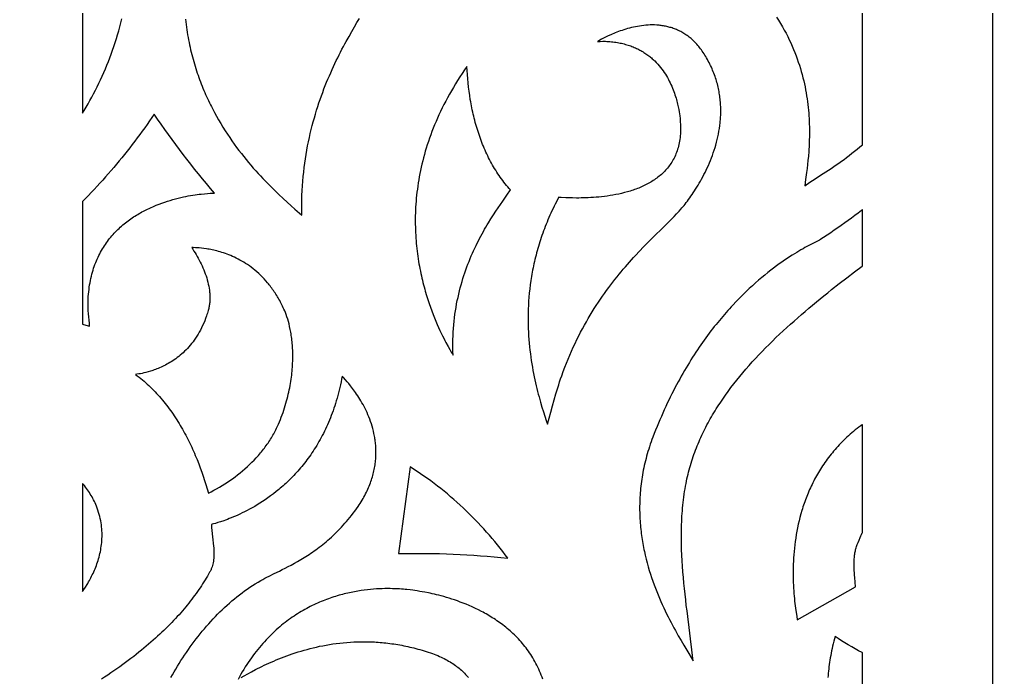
# Model space of a CAD drawing. Extents: x -1000 to 1000, y -1450 to 1450.
# Drawn here: x 625.7 to 1000, y 629.6 to 882.8 of the extents above; entities that cross this region are included whole.
import ezdxf

# ---------------------------------------------------------------- set-up
doc = ezdxf.new("R2010")
doc.units = 0
doc.layers.add('LAYER_1', color=18, linetype='CONTINUOUS')

msp = doc.modelspace()

# ---------------------------------------------------------------- linework, layer by layer
at = {"layer": 'LAYER_1'}
for points in [[(1000, -1450), (600, -1450), (600, 1050), (1000, 1050)], [(868.34, 880.66), (867.5, 880.62), (866.68, 880.57), (865.85, 880.49), (865.04, 880.39), (864.23, 880.27), (863.44, 880.14), (862.65, 879.99), (861.87, 879.83), (861.11, 879.65), (860.36, 879.46), (859.62, 879.26), (858.89, 879.05), (858.19, 878.83), (857.49, 878.6), (856.82, 878.37), (856.16, 878.13), (855.52, 877.89), (854.9, 877.65), (854.3, 877.41), (853.73, 877.16), (853.17, 876.92), (852.13, 876.45), (851.19, 876), (850.36, 875.59), (849.64, 875.21), (848.58, 874.63), (848.06, 874.33), (849.09, 874.35), (850.13, 874.38), (850.65, 874.39), (851.17, 874.39), (851.69, 874.37), (852.21, 874.35), (852.81, 874.3), (853.4, 874.24), (853.99, 874.18), (854.56, 874.11), (855.13, 874.02), (855.69, 873.93), (856.24, 873.83), (856.78, 873.73), (857.31, 873.61), (857.84, 873.49), (858.36, 873.36), (858.86, 873.22), (859.37, 873.07), (859.86, 872.92), (860.34, 872.76), (860.82, 872.59), (861.29, 872.42), (861.75, 872.23), (862.2, 872.05), (862.65, 871.85), (863.09, 871.65), (863.52, 871.44), (863.94, 871.23), (864.35, 871.01), (864.76, 870.79), (865.16, 870.55), (865.56, 870.32), (865.94, 870.08), (866.32, 869.83), (866.7, 869.58), (867.06, 869.32), (867.42, 869.06), (867.77, 868.8), (868.12, 868.53), (868.46, 868.25), (868.79, 867.97), (869.12, 867.69), (869.44, 867.4), (869.75, 867.11), (870.05, 866.82), (870.65, 866.22), (871.22, 865.61), (871.76, 864.99), (872.29, 864.36), (872.78, 863.72), (873.26, 863.07), (873.71, 862.41), (874.15, 861.75), (874.56, 861.09), (874.95, 860.42), (875.32, 859.75), (875.68, 859.08), (876.01, 858.41), (876.32, 857.74), (876.62, 857.07), (876.9, 856.41), (877.16, 855.75), (877.41, 855.1), (877.64, 854.45), (877.86, 853.82), (878.06, 853.19), (878.25, 852.57), (878.42, 851.97), (878.58, 851.38), (878.73, 850.8), (878.87, 850.24), (879.1, 849.17), (879.3, 848.18), (879.46, 847.27), (879.58, 846.45), (879.67, 845.74), (879.79, 844.67), (879.84, 844.13), (879.91, 843.32), (879.96, 842.52), (879.99, 841.74), (880, 840.97), (880, 840.22), (879.98, 839.48), (879.94, 838.76), (879.88, 838.04), (879.81, 837.35), (879.72, 836.66), (879.62, 835.99), (879.5, 835.33), (879.36, 834.69), (879.21, 834.06), (879.05, 833.44), (878.87, 832.83), (878.67, 832.24), (878.46, 831.66), (878.24, 831.09), (878, 830.53), (877.75, 829.99), (877.49, 829.45), (877.22, 828.93), (876.93, 828.42), (876.63, 827.93), (876.32, 827.44), (876, 826.97), (875.66, 826.5), (875.31, 826.05), (874.96, 825.61), (874.59, 825.18), (874.22, 824.76), (873.83, 824.35), (873.43, 823.95), (873.03, 823.56), (872.61, 823.18), (872.19, 822.81), (871.76, 822.45), (871.31, 822.1), (870.87, 821.76), (870.41, 821.43), (869.95, 821.11), (869.48, 820.8), (869, 820.5), (868.52, 820.2), (868.03, 819.92), (867.53, 819.64), (867.03, 819.37), (866.52, 819.12), (866.01, 818.87), (865.49, 818.62), (864.97, 818.39), (864.44, 818.16), (863.91, 817.94), (863.38, 817.73), (862.84, 817.53), (862.3, 817.33), (861.76, 817.14), (861.21, 816.96), (860.66, 816.79), (860.11, 816.62), (859.56, 816.46), (858.45, 816.16), (857.34, 815.88), (856.22, 815.63), (855.11, 815.4), (854, 815.2), (852.89, 815.01), (851.8, 814.85), (850.71, 814.7), (849.63, 814.58), (848.57, 814.47), (847.52, 814.38), (846.49, 814.3), (845.49, 814.24), (844.5, 814.19), (843.55, 814.15), (842.61, 814.12), (841.71, 814.11), (840.84, 814.1), (840.01, 814.1), (838.45, 814.12), (837.06, 814.16), (835.85, 814.21), (834.04, 814.32), (833.48, 814.36), (833.17, 814.37), (832.71, 813.5), (832.25, 812.64), (831.81, 811.77), (831.38, 810.9), (830.95, 810.03), (830.54, 809.17), (830.14, 808.3), (829.75, 807.44), (829.37, 806.58), (829, 805.72), (828.64, 804.86), (828.29, 804), (827.95, 803.14), (827.62, 802.29), (827.3, 801.43), (826.99, 800.58), (826.69, 799.73), (826.4, 798.88), (826.12, 798.03), (825.84, 797.19), (825.58, 796.34), (825.33, 795.5), (825.08, 794.66), (824.85, 793.82), (824.62, 792.99), (824.4, 792.15), (824.19, 791.32), (823.99, 790.49), (823.79, 789.66), (823.61, 788.84), (823.43, 788.01), (823.26, 787.19), (823.1, 786.37), (822.95, 785.56), (822.8, 784.74), (822.67, 783.93), (822.54, 783.12), (822.41, 782.32), (822.19, 780.71), (821.99, 779.12), (821.83, 777.54), (821.68, 775.97), (821.57, 774.42), (821.48, 772.88), (821.42, 771.35), (821.37, 769.83), (821.35, 768.33), (821.36, 766.84), (821.38, 765.37), (821.43, 763.91), (821.49, 762.47), (821.57, 761.04), (821.67, 759.63), (821.79, 758.24), (821.92, 756.87), (822.07, 755.51), (822.23, 754.17), (822.41, 752.85), (822.6, 751.55), (822.8, 750.27), (823.01, 749), (823.24, 747.76), (823.47, 746.54), (823.71, 745.34), (823.96, 744.16), (824.21, 743), (824.48, 741.87), (824.74, 740.76), (825.02, 739.67), (825.29, 738.6), (825.57, 737.56), (825.85, 736.54), (826.13, 735.55), (826.7, 733.64), (827.26, 731.83), (827.81, 730.13), (828.34, 728.54), (828.85, 727.06), (829.51, 729.4), (830.16, 731.74), (830.79, 734.09), (831.43, 736.43), (832.09, 738.77), (832.43, 739.94), (832.77, 741.11), (833.13, 742.27), (833.5, 743.42), (833.88, 744.58), (834.28, 745.72), (834.88, 747.37), (835.49, 748.99), (836.11, 750.59), (836.75, 752.16), (837.4, 753.7), (838.07, 755.22), (838.74, 756.71), (839.43, 758.18), (840.13, 759.62), (840.84, 761.04), (841.56, 762.44), (842.29, 763.81), (843.02, 765.16), (843.77, 766.49), (844.52, 767.79), (845.28, 769.07), (846.05, 770.33), (846.82, 771.57), (847.6, 772.78), (848.38, 773.97), (849.17, 775.14), (849.96, 776.29), (850.76, 777.42), (851.56, 778.53), (852.36, 779.62), (853.16, 780.69), (853.96, 781.74), (854.76, 782.77), (855.57, 783.78), (856.37, 784.77), (857.17, 785.74), (857.97, 786.7), (858.77, 787.63), (859.56, 788.55), (860.36, 789.45), (861.14, 790.33), (861.93, 791.2), (862.71, 792.04), (864.25, 793.69), (865.76, 795.27), (867.25, 796.8), (868.69, 798.25), (870.1, 799.66), (872.79, 802.29), (875.26, 804.72), (876.4, 805.86), (877.48, 806.96), (878.5, 808.01), (878.97, 808.52), (879.43, 809.02), (880.16, 809.84), (880.54, 810.29), (880.94, 810.77), (881.34, 811.27), (881.76, 811.79), (882.19, 812.34), (882.62, 812.91), (883.06, 813.5), (883.51, 814.12), (883.96, 814.75), (884.42, 815.41), (884.88, 816.09), (885.34, 816.8), (885.8, 817.52), (886.27, 818.26), (886.73, 819.02), (887.19, 819.8), (887.65, 820.6), (888.11, 821.41), (888.56, 822.25), (889.01, 823.1), (889.44, 823.97), (889.88, 824.85), (890.3, 825.75), (890.71, 826.67), (891.12, 827.6), (891.51, 828.54), (891.89, 829.5), (892.25, 830.47), (892.6, 831.46), (892.94, 832.46), (893.26, 833.47), (893.56, 834.49), (893.84, 835.53), (894.11, 836.57), (894.35, 837.63), (894.57, 838.7), (894.78, 839.77), (894.95, 840.86), (895.11, 841.96), (895.23, 843.06), (895.29, 843.61), (895.34, 844.17), (895.38, 844.73), (895.41, 845.29), (895.44, 845.85), (895.46, 846.41), (895.47, 846.98), (895.47, 847.55), (895.47, 848.11), (895.46, 848.68), (895.44, 849.26), (895.42, 849.83), (895.38, 850.4), (895.34, 850.98), (895.29, 851.56), (895.23, 852.13), (895.16, 852.71), (895.09, 853.29), (895, 853.87), (894.91, 854.46), (894.81, 855.04), (894.69, 855.62), (894.57, 856.21), (894.44, 856.79), (894.3, 857.38), (894.15, 857.97), (893.99, 858.55), (893.82, 859.14), (893.65, 859.73), (893.46, 860.32), (893.26, 860.91), (893.05, 861.5), (892.83, 862.09), (892.6, 862.68), (892.35, 863.27), (892.1, 863.86), (891.84, 864.45), (891.56, 865.04), (891.28, 865.62), (890.98, 866.21), (890.67, 866.8), (890.35, 867.39), (890.02, 867.98), (889.68, 868.57), (889.36, 869.1), (889.03, 869.61), (888.7, 870.12), (888.36, 870.6), (888.03, 871.08), (887.68, 871.53), (887.33, 871.98), (886.98, 872.41), (886.63, 872.83), (886.27, 873.24), (885.9, 873.63), (885.54, 874.01), (885.17, 874.38), (884.79, 874.74), (884.42, 875.08), (884.04, 875.41), (883.65, 875.73), (883.27, 876.04), (882.88, 876.34), (882.49, 876.62), (882.09, 876.9), (881.69, 877.16), (881.29, 877.41), (880.89, 877.65), (880.49, 877.88), (880.08, 878.1), (879.68, 878.31), (879.27, 878.51), (878.86, 878.7), (878.44, 878.88), (878.03, 879.05), (877.61, 879.21), (877.2, 879.36), (876.78, 879.51), (876.36, 879.64), (875.94, 879.76), (875.52, 879.88), (875.09, 879.99), (874.67, 880.08), (874.25, 880.17), (873.83, 880.26), (873.4, 880.33), (872.98, 880.4), (872.55, 880.46), (872.13, 880.51), (871.71, 880.55), (871.28, 880.59), (870.86, 880.62), (870.02, 880.66), (869.17, 880.67)], [(796.88, 863.38), (795.98, 862.03), (795.1, 860.68), (794.24, 859.34), (793.42, 858), (792.62, 856.67), (791.84, 855.34), (791.09, 854.01), (790.36, 852.68), (789.66, 851.36), (788.98, 850.04), (788.32, 848.73), (787.69, 847.42), (787.08, 846.12), (786.5, 844.82), (785.94, 843.52), (785.39, 842.23), (784.87, 840.94), (784.38, 839.66), (783.9, 838.39), (783.44, 837.11), (783.01, 835.85), (782.59, 834.59), (782.2, 833.33), (781.83, 832.08), (781.47, 830.84), (781.13, 829.6), (780.82, 828.36), (780.52, 827.14), (780.24, 825.91), (779.97, 824.7), (779.73, 823.49), (779.5, 822.29), (779.29, 821.09), (779.1, 819.9), (778.92, 818.72), (778.76, 817.55), (778.61, 816.38), (778.48, 815.22), (778.37, 814.06), (778.27, 812.91), (778.18, 811.77), (778.11, 810.64), (778.05, 809.52), (778.01, 808.4), (777.98, 807.29), (777.96, 806.19), (777.96, 805.1), (777.97, 804.01), (777.99, 802.94), (778.02, 801.87), (778.07, 800.81), (778.12, 799.76), (778.19, 798.71), (778.27, 797.68), (778.35, 796.66), (778.45, 795.64), (778.56, 794.63), (778.68, 793.64), (778.8, 792.65), (778.94, 791.67), (779.08, 790.7), (779.23, 789.74), (779.39, 788.8), (779.56, 787.86), (779.74, 786.93), (779.92, 786.01), (780.11, 785.1), (780.3, 784.2), (780.51, 783.32), (780.71, 782.44), (780.93, 781.57), (781.15, 780.72), (781.37, 779.87), (781.6, 779.04), (781.83, 778.22), (782.31, 776.61), (782.8, 775.04), (783.3, 773.53), (783.81, 772.06), (784.33, 770.64), (784.85, 769.27), (785.38, 767.95), (785.9, 766.68), (786.42, 765.47), (786.94, 764.3), (787.45, 763.19), (787.94, 762.14), (788.43, 761.14), (788.9, 760.2), (789.35, 759.32), (789.78, 758.5), (790.58, 757.03), (791.27, 755.8), (791.83, 754.83), (792.24, 754.12), (792.49, 753.67), (792.44, 755.19), (792.41, 756.68), (792.41, 758.17), (792.44, 759.63), (792.49, 761.08), (792.56, 762.51), (792.65, 763.92), (792.77, 765.31), (792.91, 766.69), (793.06, 768.06), (793.24, 769.4), (793.43, 770.73), (793.65, 772.04), (793.88, 773.34), (794.13, 774.62), (794.4, 775.88), (794.68, 777.12), (794.98, 778.35), (795.29, 779.57), (795.61, 780.76), (795.95, 781.94), (796.31, 783.1), (796.67, 784.25), (797.05, 785.38), (797.44, 786.49), (797.84, 787.59), (798.24, 788.67), (798.66, 789.73), (799.09, 790.78), (799.52, 791.81), (799.96, 792.82), (800.41, 793.82), (800.87, 794.8), (801.33, 795.77), (801.79, 796.71), (802.26, 797.65), (802.73, 798.56), (803.21, 799.46), (803.69, 800.35), (804.17, 801.21), (804.65, 802.06), (805.13, 802.9), (805.61, 803.72), (806.09, 804.52), (807.05, 806.08), (808, 807.57), (808.93, 808.99), (809.84, 810.36), (810.73, 811.66), (811.59, 812.89), (813.19, 815.17), (814.62, 817.19), (814.09, 817.78), (813.57, 818.37), (813.06, 818.97), (812.56, 819.59), (812.08, 820.2), (811.6, 820.83), (811.13, 821.47), (810.67, 822.11), (810.21, 822.76), (809.77, 823.41), (809.34, 824.08), (808.91, 824.75), (808.5, 825.42), (808.09, 826.11), (807.69, 826.79), (807.3, 827.49), (806.92, 828.19), (806.55, 828.9), (806.19, 829.61), (805.83, 830.33), (805.49, 831.05), (805.15, 831.78), (804.82, 832.52), (804.5, 833.26), (804.19, 834), (803.88, 834.75), (803.59, 835.5), (803.3, 836.25), (803.02, 837.01), (802.75, 837.78), (802.48, 838.54), (802.23, 839.31), (801.98, 840.09), (801.74, 840.86), (801.5, 841.64), (801.28, 842.43), (801.06, 843.21), (800.85, 844), (800.65, 844.79), (800.45, 845.58), (800.26, 846.37), (800.08, 847.17), (799.91, 847.96), (799.74, 848.76), (799.58, 849.56), (799.43, 850.36), (799.28, 851.16), (799.14, 851.96), (798.89, 853.57), (798.66, 855.17), (798.45, 856.77), (798.27, 858.37), (798.12, 859.97), (797.99, 861.57), (797.89, 863.15), (797.81, 864.73)], [(676.62, 845.07), (675.71, 843.74), (674.8, 842.42), (673.88, 841.1), (672.94, 839.79), (671.99, 838.49), (671.04, 837.2), (670.07, 835.91), (669.09, 834.63), (668.11, 833.36), (667.11, 832.09), (666.11, 830.83), (665.09, 829.58), (664.07, 828.34), (663.04, 827.1), (661.99, 825.87), (660.94, 824.64), (659.88, 823.42), (658.82, 822.21), (657.74, 821.01), (656.66, 819.81), (655.57, 818.62), (654.47, 817.43), (653.36, 816.26), (652.24, 815.08), (651.12, 813.92), (650, 812.76), (650, 765.58), (651.24, 765.22), (652.7, 764.77), (652.61, 765.97), (652.51, 767.17), (652.4, 768.37), (652.3, 769.57), (652.2, 770.77), (652.17, 771.37), (652.14, 771.97), (652.12, 772.57), (652.11, 773.17), (652.11, 773.77), (652.12, 774.37), (652.16, 775.32), (652.21, 776.24), (652.28, 777.16), (652.37, 778.06), (652.47, 778.94), (652.59, 779.81), (652.72, 780.67), (652.86, 781.52), (653.02, 782.35), (653.19, 783.16), (653.38, 783.97), (653.58, 784.76), (653.79, 785.54), (654.02, 786.3), (654.25, 787.05), (654.5, 787.79), (654.77, 788.52), (655.04, 789.23), (655.33, 789.93), (655.62, 790.62), (655.93, 791.3), (656.25, 791.96), (656.58, 792.62), (656.92, 793.26), (657.27, 793.89), (657.63, 794.5), (658, 795.11), (658.37, 795.7), (658.76, 796.28), (659.16, 796.86), (659.56, 797.42), (659.98, 797.97), (660.4, 798.5), (660.83, 799.03), (661.26, 799.55), (661.71, 800.05), (662.16, 800.55), (662.62, 801.04), (663.08, 801.51), (663.55, 801.98), (664.03, 802.43), (664.51, 802.88), (665, 803.31), (665.5, 803.74), (666, 804.15), (666.5, 804.56), (667.01, 804.96), (667.52, 805.34), (668.04, 805.72), (668.56, 806.09), (669.08, 806.45), (669.61, 806.8), (670.14, 807.15), (670.68, 807.48), (671.21, 807.81), (671.75, 808.12), (672.29, 808.43), (672.84, 808.73), (673.38, 809.03), (673.93, 809.31), (674.48, 809.59), (675.02, 809.86), (675.57, 810.12), (676.12, 810.37), (677.22, 810.86), (678.32, 811.32), (679.41, 811.75), (680.5, 812.15), (681.58, 812.53), (682.65, 812.88), (683.71, 813.2), (684.76, 813.51), (685.79, 813.79), (686.8, 814.05), (687.8, 814.28), (688.77, 814.5), (689.72, 814.7), (690.65, 814.88), (691.55, 815.04), (692.41, 815.19), (693.25, 815.32), (694.06, 815.44), (694.83, 815.54), (695.56, 815.63), (696.9, 815.77), (698.07, 815.87), (699.06, 815.94), (699.84, 815.98), (700.72, 816), (699.17, 817.82), (697.64, 819.66), (696.11, 821.5), (694.6, 823.36), (693.11, 825.22), (691.62, 827.1), (690.15, 828.99), (688.69, 830.88), (687.25, 832.79), (685.81, 834.71), (684.4, 836.64), (682.99, 838.57), (681.6, 840.52), (680.22, 842.47), (678.86, 844.44), (677.51, 846.41)], [(949.58, 809.3), (948.32, 808.32), (947.05, 807.36), (945.76, 806.39), (944.47, 805.44), (943.15, 804.49), (941.83, 803.54), (940.48, 802.61), (939.13, 801.67), (937.76, 800.75), (936.38, 799.83), (934.98, 798.92), (933.57, 798.01), (933.41, 797.92), (933.21, 797.81), (932.64, 797.51), (930.93, 796.65), (929.81, 796.08), (928.53, 795.39), (927.83, 795.01), (927.1, 794.59), (926.32, 794.15), (925.52, 793.68), (924.68, 793.17), (923.8, 792.64), (922.9, 792.07), (921.96, 791.47), (921, 790.84), (920.01, 790.17), (918.99, 789.47), (917.95, 788.73), (916.88, 787.95), (915.79, 787.14), (914.68, 786.29), (913.55, 785.41), (912.39, 784.48), (911.22, 783.51), (910.04, 782.51), (908.84, 781.46), (907.62, 780.37), (906.39, 779.24), (905.15, 778.06), (903.9, 776.84), (902.64, 775.58), (901.37, 774.27), (900.09, 772.92), (899.45, 772.22), (898.81, 771.51), (898.16, 770.8), (897.52, 770.07), (896.87, 769.32), (896.23, 768.57), (895.58, 767.8), (894.93, 767.02), (894.28, 766.23), (893.64, 765.43), (892.99, 764.61), (892.34, 763.78), (891.7, 762.94), (891.05, 762.09), (890.4, 761.22), (889.76, 760.34), (889.11, 759.45), (888.47, 758.54), (887.83, 757.62), (887.19, 756.69), (886.55, 755.75), (885.91, 754.79), (885.27, 753.81), (884.64, 752.83), (884.01, 751.83), (883.38, 750.81), (882.75, 749.79), (882.13, 748.75), (881.51, 747.69), (880.89, 746.62), (880.27, 745.54), (879.66, 744.44), (879.05, 743.32), (878.45, 742.2), (877.84, 741.05), (877.25, 739.9), (876.65, 738.73), (876.06, 737.54), (875.48, 736.34), (874.89, 735.12), (874.32, 733.89), (873.74, 732.65), (873.18, 731.39), (872.61, 730.11), (872.06, 728.82), (871.5, 727.51), (870.96, 726.19), (870.42, 724.85), (869.88, 723.49), (869.35, 722.12), (869.01, 721.2), (868.67, 720.27), (868.35, 719.35), (868.05, 718.44), (867.75, 717.52), (867.47, 716.61), (867.21, 715.7), (866.95, 714.8), (866.71, 713.89), (866.48, 712.99), (866.26, 712.09), (866.06, 711.2), (865.86, 710.31), (865.68, 709.42), (865.51, 708.53), (865.35, 707.65), (865.21, 706.77), (865.07, 705.89), (864.95, 705.01), (864.83, 704.14), (864.73, 703.28), (864.64, 702.41), (864.56, 701.55), (864.49, 700.69), (864.43, 699.84), (864.37, 698.98), (864.33, 698.14), (864.3, 697.29), (864.28, 696.45), (864.27, 695.61), (864.26, 694.78), (864.27, 693.95), (864.29, 693.12), (864.31, 692.3), (864.34, 691.48), (864.38, 690.66), (864.43, 689.85), (864.49, 689.04), (864.56, 688.23), (864.63, 687.43), (864.71, 686.63), (864.8, 685.84), (864.9, 685.05), (865, 684.27), (865.12, 683.48), (865.23, 682.71), (865.36, 681.93), (865.49, 681.16), (865.63, 680.4), (865.78, 679.64), (865.93, 678.88), (866.09, 678.13), (866.42, 676.64), (866.78, 675.16), (867.16, 673.71), (867.55, 672.27), (867.97, 670.85), (868.41, 669.44), (868.86, 668.06), (869.33, 666.69), (869.82, 665.35), (870.32, 664.02), (870.83, 662.72), (871.35, 661.43), (871.88, 660.17), (872.42, 658.93), (872.96, 657.7), (873.52, 656.5), (874.08, 655.32), (874.64, 654.16), (875.2, 653.03), (875.77, 651.91), (876.34, 650.82), (876.91, 649.75), (877.47, 648.71), (878.03, 647.69), (879.14, 645.72), (880.22, 643.85), (881.27, 642.07), (883.21, 638.84), (884.09, 637.38), (884.89, 636.03), (884.64, 638.15), (884.38, 640.28), (883.85, 644.54), (883.3, 648.82), (882.75, 653.1), (882.48, 655.25), (882.22, 657.39), (881.97, 659.54), (881.73, 661.69), (881.5, 663.83), (881.29, 665.98), (881.09, 668.13), (880.91, 670.28), (880.75, 672.42), (880.61, 674.57), (880.5, 676.71), (880.41, 678.85), (880.38, 679.92), (880.36, 680.99), (880.34, 682.06), (880.33, 683.13), (880.32, 684.2), (880.33, 685.27), (880.34, 686.34), (880.37, 687.4), (880.4, 688.47), (880.44, 689.53), (880.49, 690.6), (880.55, 691.66), (880.62, 692.72), (880.7, 693.78), (880.79, 694.84), (880.89, 695.9), (881, 696.96), (881.13, 698.01), (881.26, 699.07), (881.41, 700.12), (881.57, 701.18), (881.74, 702.23), (881.92, 703.28), (882.11, 704.33), (882.29, 705.21), (882.47, 706.08), (882.67, 706.95), (882.87, 707.82), (883.09, 708.68), (883.31, 709.54), (883.55, 710.4), (883.79, 711.25), (884.05, 712.1), (884.31, 712.94), (884.58, 713.78), (884.87, 714.62), (885.16, 715.46), (885.46, 716.29), (885.77, 717.11), (886.09, 717.94), (886.42, 718.76), (886.76, 719.58), (887.1, 720.39), (887.46, 721.2), (887.82, 722.01), (888.19, 722.81), (888.57, 723.61), (888.96, 724.41), (889.35, 725.2), (889.76, 725.99), (890.17, 726.78), (890.59, 727.56), (891.02, 728.34), (891.45, 729.12), (891.89, 729.9), (892.35, 730.67), (892.8, 731.44), (893.27, 732.2), (893.74, 732.96), (894.22, 733.72), (894.7, 734.48), (895.2, 735.23), (895.7, 735.98), (896.2, 736.72), (896.72, 737.47), (897.24, 738.21), (898.29, 739.68), (899.38, 741.14), (900.48, 742.59), (901.61, 744.02), (902.77, 745.45), (903.94, 746.86), (905.14, 748.26), (906.35, 749.65), (907.59, 751.03), (908.84, 752.4), (910.11, 753.76), (911.4, 755.1), (912.7, 756.44), (914.02, 757.77), (915.36, 759.08), (916.71, 760.39), (918.07, 761.68), (919.44, 762.97), (920.83, 764.25), (922.23, 765.51), (923.64, 766.77), (925.05, 768.02), (926.48, 769.26), (927.91, 770.49), (929.35, 771.71), (930.8, 772.92), (932.25, 774.12), (933.7, 775.31), (935.16, 776.5), (936.63, 777.68), (938.09, 778.85), (941.03, 781.16), (943.97, 783.44), (946.9, 785.69), (949.82, 787.92), (950, 788.06), (950, 809.63)], [(692.42, 794.39), (692.84, 793.71), (693.26, 793.03), (693.67, 792.34), (694.08, 791.63), (694.47, 790.92), (694.86, 790.19), (695.23, 789.46), (695.6, 788.72), (695.95, 787.97), (696.29, 787.21), (696.61, 786.45), (696.91, 785.68), (697.2, 784.91), (697.48, 784.13), (697.73, 783.35), (697.96, 782.56), (698.17, 781.78), (698.36, 780.99), (698.53, 780.2), (698.67, 779.41), (698.78, 778.62), (698.87, 777.83), (698.91, 777.43), (698.94, 777.04), (698.96, 776.65), (698.97, 776.25), (698.98, 775.86), (698.98, 775.47), (698.97, 775.08), (698.95, 774.69), (698.93, 774.3), (698.89, 773.91), (698.85, 773.53), (698.8, 773.14), (698.74, 772.76), (698.68, 772.37), (698.6, 771.99), (698.52, 771.61), (698.43, 771.23), (698.33, 770.86), (698.17, 770.33), (698.02, 769.81), (697.85, 769.29), (697.69, 768.79), (697.34, 767.8), (696.97, 766.84), (696.58, 765.91), (696.18, 765.01), (695.77, 764.13), (695.33, 763.29), (694.89, 762.47), (694.43, 761.68), (693.95, 760.91), (693.47, 760.17), (692.97, 759.46), (692.47, 758.77), (691.95, 758.1), (691.42, 757.46), (690.89, 756.85), (690.35, 756.25), (689.8, 755.68), (689.25, 755.13), (688.69, 754.6), (688.12, 754.1), (687.56, 753.61), (686.98, 753.15), (686.41, 752.71), (685.84, 752.28), (685.26, 751.88), (684.69, 751.49), (684.11, 751.12), (683.54, 750.77), (682.97, 750.44), (682.4, 750.12), (681.84, 749.82), (681.28, 749.54), (680.73, 749.27), (680.18, 749.01), (679.64, 748.78), (679.1, 748.55), (678.58, 748.34), (678.06, 748.14), (677.56, 747.96), (677.06, 747.78), (676.58, 747.62), (676.11, 747.48), (675.2, 747.21), (674.35, 746.99), (673.57, 746.8), (672.86, 746.64), (672.22, 746.52), (671.66, 746.42), (670.82, 746.29), (670.38, 746.22), (671.05, 745.72), (671.71, 745.21), (672.36, 744.68), (673, 744.15), (673.64, 743.61), (674.27, 743.05), (674.89, 742.49), (675.51, 741.92), (676.11, 741.34), (676.71, 740.75), (677.3, 740.15), (677.88, 739.55), (678.46, 738.93), (679.03, 738.31), (679.59, 737.68), (680.14, 737.04), (680.69, 736.39), (681.22, 735.74), (681.75, 735.07), (682.28, 734.4), (682.79, 733.73), (683.3, 733.05), (683.8, 732.36), (684.29, 731.66), (684.78, 730.96), (685.26, 730.25), (685.73, 729.54), (686.2, 728.82), (686.65, 728.09), (687.1, 727.36), (687.55, 726.62), (687.98, 725.88), (688.41, 725.14), (688.83, 724.39), (689.25, 723.63), (689.66, 722.87), (690.06, 722.11), (690.45, 721.34), (690.84, 720.57), (691.22, 719.8), (691.59, 719.02), (691.96, 718.24), (692.32, 717.45), (692.68, 716.66), (693.02, 715.88), (693.36, 715.08), (693.7, 714.29), (694.03, 713.49), (694.66, 711.89), (695.27, 710.29), (695.85, 708.68), (696.41, 707.06), (696.94, 705.44), (697.45, 703.83), (697.93, 702.21), (698.39, 700.6), (699.45, 701.12), (700.51, 701.67), (701.56, 702.25), (702.6, 702.84), (703.64, 703.46), (704.67, 704.1), (705.68, 704.75), (706.69, 705.43), (707.69, 706.13), (708.67, 706.85), (709.64, 707.59), (710.6, 708.35), (711.54, 709.13), (712.46, 709.93), (713.37, 710.75), (714.26, 711.58), (715.13, 712.43), (715.99, 713.3), (716.82, 714.19), (717.23, 714.64), (717.63, 715.09), (718.02, 715.55), (718.42, 716.01), (718.8, 716.48), (719.18, 716.95), (719.55, 717.42), (719.92, 717.9), (720.28, 718.38), (720.64, 718.87), (720.98, 719.36), (721.33, 719.85), (721.66, 720.35), (721.99, 720.85), (722.31, 721.35), (722.62, 721.86), (722.93, 722.37), (723.23, 722.89), (723.52, 723.4), (723.8, 723.93), (724.08, 724.45), (724.35, 724.98), (724.61, 725.51), (724.86, 726.05), (725.11, 726.59), (725.35, 727.13), (725.73, 728.04), (726.09, 728.94), (726.44, 729.84), (726.78, 730.73), (727.09, 731.62), (727.4, 732.51), (727.69, 733.39), (727.96, 734.27), (728.22, 735.14), (728.47, 736.01), (728.7, 736.87), (728.92, 737.73), (729.13, 738.58), (729.32, 739.42), (729.5, 740.26), (729.67, 741.09), (729.83, 741.92), (729.97, 742.74), (730.1, 743.55), (730.22, 744.36), (730.33, 745.16), (730.43, 745.95), (730.52, 746.73), (730.59, 747.51), (730.66, 748.28), (730.72, 749.04), (730.76, 749.8), (730.8, 750.55), (730.83, 751.28), (730.84, 752.01), (730.85, 752.74), (730.85, 753.45), (730.85, 754.15), (730.83, 754.85), (730.81, 755.53), (730.77, 756.21), (730.73, 756.88), (730.69, 757.53), (730.63, 758.18), (730.57, 758.82), (730.51, 759.45), (730.43, 760.06), (730.36, 760.67), (730.27, 761.27), (730.18, 761.85), (730.08, 762.43), (729.88, 763.54), (729.65, 764.61), (729.41, 765.64), (729.16, 766.61), (728.89, 767.54), (728.61, 768.41), (728.33, 769.24), (728.03, 770.01), (727.73, 770.72), (727.47, 771.3), (727.21, 771.88), (726.94, 772.44), (726.67, 773), (726.39, 773.54), (726.11, 774.08), (725.83, 774.61), (725.54, 775.13), (725.25, 775.64), (724.95, 776.14), (724.66, 776.63), (724.35, 777.12), (724.05, 777.59), (723.74, 778.06), (723.43, 778.51), (723.11, 778.96), (722.79, 779.41), (722.47, 779.84), (722.15, 780.26), (721.82, 780.68), (721.49, 781.09), (721.16, 781.49), (720.49, 782.27), (719.81, 783.02), (719.12, 783.74), (718.43, 784.43), (717.73, 785.09), (717.02, 785.72), (716.31, 786.32), (715.6, 786.9), (714.88, 787.45), (714.16, 787.98), (713.43, 788.48), (712.71, 788.95), (711.99, 789.4), (711.26, 789.83), (710.54, 790.24), (709.82, 790.62), (709.11, 790.99), (708.4, 791.33), (707.69, 791.65), (706.99, 791.95), (706.29, 792.24), (705.6, 792.5), (704.92, 792.75), (704.25, 792.98), (703.58, 793.19), (702.93, 793.39), (702.29, 793.57), (701.66, 793.74), (701.04, 793.9), (700.43, 794.04), (699.84, 794.17), (699.27, 794.28), (698.71, 794.39), (698.16, 794.48), (697.64, 794.57), (696.64, 794.71), (695.72, 794.81), (694.88, 794.89), (694.13, 794.95), (693.49, 794.98), (692.5, 795.02), (692.19, 795.03), (691.99, 795.04)], [(949.82, 726.88), (949.3, 726.5), (948.59, 725.97), (947.9, 725.43), (947.21, 724.88), (946.54, 724.33), (945.89, 723.77), (945.24, 723.21), (944.6, 722.64), (943.98, 722.07), (943.37, 721.49), (942.77, 720.91), (942.18, 720.33), (941.61, 719.74), (941.04, 719.14), (940.49, 718.55), (939.94, 717.94), (939.41, 717.34), (938.89, 716.73), (938.38, 716.12), (937.88, 715.5), (937.39, 714.88), (936.91, 714.26), (936.44, 713.63), (935.98, 713), (935.53, 712.37), (935.09, 711.73), (934.66, 711.1), (934.25, 710.46), (933.84, 709.81), (933.44, 709.17), (933.05, 708.52), (932.67, 707.87), (932.29, 707.22), (931.93, 706.56), (931.58, 705.91), (931.24, 705.25), (930.9, 704.59), (930.57, 703.93), (930.26, 703.27), (929.95, 702.6), (929.65, 701.94), (929.36, 701.27), (929.07, 700.61), (928.8, 699.94), (928.53, 699.27), (928.27, 698.6), (928.02, 697.93), (927.78, 697.26), (927.54, 696.59), (927.31, 695.92), (927.09, 695.25), (926.88, 694.58), (926.67, 693.91), (926.28, 692.57), (925.92, 691.23), (925.59, 689.9), (925.28, 688.57), (925, 687.24), (924.74, 685.92), (924.51, 684.6), (924.3, 683.3), (924.11, 682), (923.95, 680.7), (923.8, 679.42), (923.68, 678.15), (923.57, 676.89), (923.49, 675.65), (923.42, 674.41), (923.37, 673.19), (923.33, 671.99), (923.31, 670.8), (923.31, 669.63), (923.31, 668.48), (923.33, 667.34), (923.37, 666.23), (923.41, 665.13), (923.47, 664.06), (923.53, 663.01), (923.61, 661.98), (923.69, 660.98), (923.78, 660), (923.88, 659.05), (923.98, 658.12), (924.09, 657.22), (924.2, 656.35), (924.43, 654.7), (924.67, 653.17), (924.91, 651.77), (947.32, 664.57), (947.16, 666.36), (947, 668.16), (946.92, 669.06), (946.86, 669.96), (946.8, 670.86), (946.77, 671.76), (946.74, 672.66), (946.74, 673.56), (946.76, 674.45), (946.78, 674.9), (946.81, 675.34), (946.85, 675.79), (946.89, 676.23), (946.94, 676.67), (947, 677.11), (947.07, 677.55), (947.14, 677.99), (947.23, 678.43), (947.33, 678.86), (947.39, 679.1), (947.51, 679.5), (947.7, 680.06), (947.95, 680.75), (948.26, 681.57), (948.64, 682.51), (949.09, 683.54), (949.34, 684.1), (949.61, 684.67), (949.89, 685.26), (950, 685.48), (950, 727.01)], [(771.55, 677.34), (774.17, 677.38), (776.8, 677.4), (779.43, 677.4), (782.05, 677.38), (784.68, 677.34), (787.31, 677.28), (789.93, 677.2), (792.56, 677.09), (795.18, 676.97), (797.81, 676.83), (800.43, 676.67), (803.05, 676.49), (805.67, 676.28), (808.28, 676.06), (810.9, 675.82), (813.51, 675.56), (812.56, 676.85), (811.58, 678.13), (810.59, 679.4), (809.59, 680.67), (808.57, 681.92), (807.53, 683.16), (806.48, 684.38), (805.42, 685.6), (804.33, 686.8), (803.24, 688), (802.13, 689.18), (801.01, 690.34), (799.87, 691.5), (798.72, 692.64), (797.55, 693.77), (796.37, 694.88), (795.18, 695.98), (793.98, 697.07), (792.77, 698.14), (791.54, 699.2), (790.3, 700.25), (789.05, 701.28), (787.79, 702.29), (786.51, 703.29), (785.23, 704.27), (783.93, 705.24), (782.63, 706.19), (781.31, 707.13), (779.99, 708.04), (778.65, 708.95), (777.31, 709.83), (775.95, 710.7)], [(650, 662.69), (650.5, 663.43), (651.1, 664.37), (651.71, 665.36), (652.01, 665.86), (652.31, 666.38), (652.6, 666.91), (652.9, 667.45), (653.19, 668), (653.47, 668.56), (653.75, 669.13), (654.03, 669.71), (654.29, 670.3), (654.56, 670.89), (654.81, 671.5), (655.06, 672.11), (655.29, 672.74), (655.52, 673.37), (655.74, 674.01), (655.95, 674.66), (656.15, 675.32), (656.34, 675.99), (656.51, 676.66), (656.68, 677.34), (656.83, 678.03), (656.96, 678.73), (657.08, 679.43), (657.19, 680.14), (657.28, 680.86), (657.36, 681.58), (657.42, 682.31), (657.46, 683.05), (657.48, 683.79), (657.49, 684.55), (657.48, 685.3), (657.44, 686.06), (657.39, 686.83), (657.32, 687.6), (657.22, 688.38), (657.1, 689.17), (656.96, 689.96), (656.8, 690.75), (656.62, 691.55), (656.41, 692.35), (656.17, 693.16), (655.91, 693.97), (655.62, 694.79), (655.31, 695.61), (655.07, 696.21), (654.81, 696.8), (654.54, 697.38), (654.25, 697.96), (653.95, 698.54), (653.64, 699.1), (653.32, 699.67), (652.98, 700.22), (652.63, 700.77), (652.27, 701.32), (651.9, 701.86), (651.51, 702.39), (651.12, 702.92), (650.71, 703.44), (650.29, 703.95), (650, 704.29)]]:
    msp.add_lwpolyline(points, close=True, dxfattribs=at)
for points in [[(650, 956.09), (650, 846.77), (650.6, 847.74), (651.35, 849.01), (652.09, 850.3), (652.83, 851.59), (653.54, 852.89), (654.25, 854.21), (654.94, 855.54), (655.62, 856.88), (656.28, 858.23), (656.93, 859.6), (657.56, 860.98), (658.18, 862.36), (658.79, 863.76), (659.37, 865.18), (659.94, 866.6), (660.5, 868.04), (661.04, 869.49), (661.56, 870.95), (662.06, 872.42), (662.54, 873.91), (663.01, 875.41), (663.46, 876.92), (663.89, 878.44), (664.29, 879.98), (664.68, 881.53), (665.05, 883.09)], [(916.94, 883.73), (917.73, 882.48), (918.48, 881.22), (919.21, 879.97), (919.9, 878.72), (920.56, 877.47), (921.2, 876.22), (921.81, 874.98), (922.38, 873.74), (922.94, 872.5), (923.46, 871.27), (923.96, 870.04), (924.43, 868.81), (924.88, 867.59), (925.3, 866.38), (925.7, 865.17), (926.08, 863.96), (926.43, 862.76), (926.76, 861.57), (927.07, 860.38), (927.36, 859.21), (927.62, 858.03), (927.87, 856.87), (928.1, 855.71), (928.31, 854.57), (928.5, 853.43), (928.67, 852.29), (928.83, 851.17), (928.97, 850.06), (929.09, 848.96), (929.2, 847.86), (929.29, 846.78), (929.37, 845.71), (929.44, 844.65), (929.49, 843.6), (929.53, 842.56), (929.55, 841.53), (929.57, 840.51), (929.58, 839.51), (929.57, 838.52), (929.56, 837.55), (929.53, 836.58), (929.5, 835.63), (929.46, 834.7), (929.41, 833.78), (929.36, 832.87), (929.29, 831.98), (929.15, 830.24), (929, 828.56), (928.83, 826.95), (928.64, 825.41), (928.46, 823.94), (928.09, 821.23), (927.76, 818.82), (929.78, 820.17), (931.81, 821.5), (933.85, 822.83), (935.88, 824.16), (937.9, 825.5), (938.91, 826.18), (939.91, 826.86), (940.91, 827.56), (941.9, 828.26), (942.88, 828.97), (943.85, 829.7), (944.9, 830.5), (945.93, 831.3), (946.95, 832.11), (947.95, 832.92), (948.94, 833.74), (949.92, 834.56), (950, 834.63), (950, 901.67)], [(689.56, 882.84), (689.68, 881.82), (689.8, 880.82), (689.94, 879.82), (690.08, 878.83), (690.24, 877.85), (690.4, 876.87), (690.57, 875.9), (690.75, 874.94), (690.94, 873.98), (691.14, 873.03), (691.34, 872.09), (691.56, 871.16), (691.78, 870.23), (692.01, 869.31), (692.25, 868.4), (692.49, 867.49), (692.74, 866.59), (693, 865.7), (693.27, 864.81), (693.54, 863.93), (693.83, 863.06), (694.11, 862.19), (694.41, 861.33), (694.71, 860.48), (695.02, 859.64), (695.33, 858.8), (695.65, 857.97), (695.98, 857.14), (696.31, 856.32), (696.65, 855.51), (696.99, 854.7), (697.34, 853.91), (697.69, 853.11), (698.05, 852.33), (698.42, 851.55), (698.79, 850.78), (699.16, 850.01), (699.54, 849.25), (699.92, 848.5), (700.71, 847.02), (701.5, 845.56), (702.32, 844.12), (703.14, 842.71), (703.98, 841.33), (704.84, 839.98), (705.7, 838.64), (706.58, 837.34), (707.46, 836.06), (708.36, 834.8), (709.26, 833.57), (710.16, 832.36), (711.07, 831.18), (711.99, 830.02), (712.91, 828.89), (713.83, 827.78), (714.75, 826.7), (715.67, 825.64), (716.59, 824.6), (717.5, 823.59), (718.42, 822.6), (719.32, 821.63), (720.23, 820.69), (721.12, 819.77), (722.01, 818.87), (722.89, 818), (723.76, 817.15), (724.62, 816.32), (725.47, 815.51), (727.12, 813.97), (728.72, 812.51), (730.24, 811.14), (731.69, 809.86), (734.31, 807.56), (734.29, 809.48), (734.3, 811.38), (734.33, 813.26), (734.39, 815.11), (734.48, 816.95), (734.59, 818.76), (734.72, 820.56), (734.88, 822.33), (735.06, 824.08), (735.26, 825.81), (735.48, 827.52), (735.73, 829.21), (735.99, 830.88), (736.27, 832.52), (736.57, 834.15), (736.89, 835.75), (737.23, 837.34), (737.58, 838.9), (737.95, 840.44), (738.33, 841.96), (738.73, 843.46), (739.14, 844.95), (739.57, 846.4), (740.01, 847.84), (740.45, 849.26), (740.91, 850.66), (741.39, 852.04), (741.87, 853.39), (742.36, 854.73), (742.85, 856.05), (743.36, 857.34), (743.87, 858.62), (744.39, 859.87), (744.92, 861.11), (745.45, 862.32), (745.98, 863.52), (746.52, 864.69), (747.06, 865.85), (747.6, 866.98), (748.14, 868.09), (748.69, 869.19), (749.24, 870.26), (749.78, 871.31), (750.33, 872.35), (750.87, 873.36), (751.41, 874.36), (752.48, 876.28), (753.53, 878.13), (754.56, 879.9), (755.55, 881.59), (756.52, 883.21)], [(683.91, 629.58), (684.55, 630.68), (685.19, 631.78), (685.84, 632.87), (686.5, 633.96), (687.17, 635.04), (687.85, 636.12), (688.54, 637.19), (689.25, 638.25), (689.96, 639.3), (690.69, 640.35), (691.42, 641.39), (692.17, 642.42), (692.92, 643.44), (693.69, 644.45), (694.47, 645.45), (695.25, 646.44), (696.05, 647.42), (696.86, 648.39), (697.68, 649.35), (698.51, 650.3), (699.36, 651.23), (700.21, 652.16), (701.07, 653.07), (701.95, 653.97), (702.84, 654.86), (703.73, 655.73), (704.64, 656.59), (705.56, 657.43), (706.49, 658.26), (707.44, 659.08), (708.39, 659.88), (709.36, 660.66), (710.33, 661.43), (711.32, 662.18), (712.32, 662.92), (713.33, 663.64), (714.35, 664.34), (715.39, 665.03), (716.43, 665.69), (717.49, 666.34), (718.56, 666.97), (719.29, 667.38), (720.07, 667.8), (720.91, 668.23), (721.79, 668.67), (723.69, 669.59), (725.74, 670.59), (726.83, 671.13), (727.95, 671.69), (729.09, 672.29), (730.27, 672.91), (731.47, 673.56), (732.7, 674.25), (733.94, 674.98), (735.21, 675.75), (735.85, 676.15), (736.49, 676.56), (737.13, 676.99), (737.78, 677.42), (738.43, 677.87), (739.09, 678.32), (739.74, 678.79), (740.4, 679.28), (741.06, 679.77), (741.72, 680.28), (742.38, 680.8), (743.04, 681.34), (743.71, 681.89), (744.37, 682.45), (745.03, 683.03), (745.69, 683.63), (746.35, 684.24), (747.01, 684.86), (747.67, 685.5), (748.32, 686.16), (748.98, 686.83), (749.63, 687.52), (750.28, 688.23), (750.92, 688.95), (751.56, 689.69), (752.2, 690.45), (752.84, 691.23), (753.47, 692.02), (754.09, 692.84), (754.71, 693.67), (755.33, 694.52), (755.94, 695.39), (756.35, 696.01), (756.76, 696.63), (757.14, 697.24), (757.52, 697.85), (757.87, 698.46), (758.22, 699.07), (758.55, 699.68), (758.87, 700.29), (759.17, 700.89), (759.46, 701.49), (759.74, 702.09), (760, 702.69), (760.25, 703.29), (760.49, 703.88), (760.71, 704.47), (760.92, 705.06), (761.12, 705.65), (761.31, 706.23), (761.49, 706.82), (761.65, 707.4), (761.81, 707.98), (761.95, 708.55), (762.08, 709.13), (762.2, 709.7), (762.31, 710.26), (762.41, 710.83), (762.5, 711.39), (762.58, 711.95), (762.64, 712.51), (762.7, 713.07), (762.75, 713.62), (762.79, 714.17), (762.82, 714.71), (762.84, 715.25), (762.85, 715.79), (762.85, 716.33), (762.85, 716.86), (762.83, 717.39), (762.81, 717.92), (762.78, 718.44), (762.74, 718.96), (762.7, 719.48), (762.64, 719.99), (762.58, 720.5), (762.52, 721.01), (762.44, 721.51), (762.36, 722.01), (762.27, 722.5), (762.08, 723.48), (761.86, 724.44), (761.61, 725.39), (761.35, 726.32), (761.07, 727.23), (760.76, 728.13), (760.44, 729.01), (760.11, 729.87), (759.76, 730.71), (759.4, 731.53), (759.03, 732.34), (758.65, 733.12), (758.26, 733.88), (757.86, 734.63), (757.46, 735.35), (757.05, 736.05), (756.64, 736.74), (756.23, 737.39), (755.82, 738.03), (755.41, 738.64), (755.01, 739.23), (754.61, 739.8), (754.21, 740.35), (753.83, 740.86), (753.08, 741.83), (752.39, 742.69), (751.75, 743.44), (751.18, 744.09), (750.31, 745.04), (749.86, 745.53), (749.65, 744.42), (749.43, 743.33), (749.2, 742.26), (748.96, 741.2), (748.71, 740.15), (748.45, 739.11), (748.17, 738.09), (747.89, 737.09), (747.6, 736.09), (747.3, 735.11), (746.99, 734.14), (746.67, 733.19), (746.34, 732.25), (746, 731.32), (745.66, 730.4), (745.3, 729.5), (744.94, 728.61), (744.57, 727.74), (744.19, 726.87), (743.81, 726.02), (743.42, 725.18), (743.02, 724.35), (742.61, 723.54), (742.2, 722.73), (741.78, 721.94), (741.35, 721.16), (740.92, 720.39), (740.48, 719.64), (740.04, 718.89), (739.59, 718.16), (739.13, 717.44), (738.67, 716.73), (738.21, 716.03), (737.74, 715.35), (737.26, 714.67), (736.78, 714.01), (736.3, 713.35), (735.81, 712.71), (735.32, 712.08), (734.82, 711.46), (734.33, 710.85), (733.82, 710.24), (733.32, 709.66), (732.81, 709.08), (732.3, 708.51), (731.79, 707.95), (731.27, 707.4), (730.75, 706.86), (730.24, 706.33), (729.71, 705.81), (729.19, 705.3), (728.67, 704.8), (728.14, 704.31), (727.62, 703.83), (727.09, 703.36), (726.56, 702.9), (726.03, 702.45), (725.51, 702), (724.45, 701.14), (723.4, 700.32), (722.34, 699.53), (721.3, 698.77), (720.26, 698.05), (719.22, 697.36), (718.2, 696.7), (717.19, 696.08), (716.19, 695.48), (715.2, 694.92), (714.23, 694.38), (713.27, 693.87), (712.34, 693.39), (711.42, 692.94), (710.53, 692.51), (709.66, 692.11), (708.81, 691.74), (707.99, 691.39), (707.2, 691.06), (706.43, 690.76), (705.7, 690.47), (705, 690.21), (704.33, 689.97), (703.11, 689.55), (702.04, 689.21), (701.13, 688.93), (700.41, 688.72), (699.87, 688.57), (699.54, 688.47), (699.57, 687.89), (699.62, 687.31), (699.73, 686.14), (700, 683.77), (700.15, 682.57), (700.28, 681.37), (700.39, 680.18), (700.44, 679.58), (700.48, 678.99), (700.51, 678.39), (700.53, 677.81), (700.53, 677.22), (700.52, 676.64), (700.5, 676.06), (700.46, 675.49), (700.4, 674.92), (700.32, 674.36), (700.23, 673.8), (700.11, 673.25), (699.97, 672.71), (699.8, 672.17), (699.62, 671.64), (699.51, 671.38), (699.4, 671.12), (699.28, 670.87), (699.16, 670.61), (699.02, 670.36), (698.88, 670.11), (698.45, 669.37), (698.01, 668.63), (697.56, 667.89), (697.11, 667.15), (696.64, 666.41), (696.17, 665.67), (695.68, 664.93), (695.19, 664.19), (694.68, 663.45), (694.17, 662.71), (693.64, 661.97), (693.11, 661.23), (692.56, 660.49), (692, 659.75), (691.43, 659.01), (690.85, 658.27), (690.25, 657.52), (689.65, 656.78), (689.03, 656.04), (688.39, 655.29), (687.75, 654.55), (687.09, 653.8), (686.42, 653.05), (685.73, 652.3), (685.03, 651.55), (684.31, 650.8), (683.58, 650.05), (682.84, 649.29), (682.07, 648.54), (681.3, 647.78), (680.5, 647.02), (679.7, 646.26), (678.87, 645.5), (678.03, 644.74), (677.17, 643.97), (676.29, 643.2), (675.4, 642.43), (674.49, 641.66), (673.56, 640.88), (672.61, 640.11), (671.64, 639.33), (670.65, 638.54), (669.65, 637.76), (668.62, 636.97), (667.58, 636.18), (666.51, 635.39), (665.43, 634.6), (664.33, 633.8), (663.2, 633), (662.05, 632.19), (660.88, 631.39), (659.69, 630.58), (658.48, 629.76), (657.25, 628.95)], [(826.99, 628.98), (826.71, 629.78), (826.42, 630.58), (826.11, 631.36), (825.79, 632.12), (825.45, 632.88), (825.11, 633.62), (824.75, 634.35), (824.38, 635.07), (824, 635.78), (823.61, 636.47), (823.2, 637.15), (822.79, 637.82), (822.37, 638.48), (821.94, 639.13), (821.49, 639.77), (821.04, 640.39), (820.58, 641.01), (820.11, 641.61), (819.63, 642.2), (819.15, 642.78), (818.66, 643.35), (818.16, 643.91), (817.65, 644.46), (817.13, 645), (816.61, 645.53), (816.08, 646.05), (815.55, 646.56), (815.01, 647.05), (814.46, 647.54), (813.91, 648.02), (813.36, 648.49), (812.8, 648.95), (812.23, 649.4), (811.67, 649.84), (811.09, 650.27), (810.52, 650.69), (809.94, 651.1), (809.36, 651.5), (808.77, 651.89), (808.19, 652.28), (807.6, 652.65), (807.01, 653.02), (806.42, 653.38), (805.82, 653.73), (805.23, 654.07), (804.64, 654.4), (804.04, 654.73), (803.45, 655.05), (802.26, 655.65), (801.08, 656.23), (799.9, 656.78), (798.73, 657.3), (797.57, 657.79), (796.42, 658.25), (795.29, 658.68), (794.17, 659.09), (793.08, 659.47), (792.01, 659.83), (790.96, 660.16), (789.93, 660.47), (788.94, 660.75), (787.98, 661.02), (787.05, 661.26), (786.16, 661.48), (785.3, 661.69), (784.49, 661.87), (783.72, 662.04), (782.99, 662.19), (781.68, 662.44), (780.59, 662.63), (779.71, 662.77), (778.72, 662.92), (777.78, 663.07), (776.98, 663.19), (775.98, 663.32), (774.78, 663.46), (774.11, 663.53), (773.4, 663.59), (772.64, 663.65), (771.85, 663.7), (771.01, 663.75), (770.13, 663.79), (769.22, 663.81), (768.27, 663.83), (767.28, 663.83), (766.27, 663.82), (765.22, 663.8), (764.14, 663.76), (763.03, 663.7), (761.89, 663.62), (760.73, 663.52), (759.54, 663.39), (758.33, 663.25), (757.1, 663.08), (755.84, 662.88), (754.57, 662.65), (753.28, 662.4), (751.97, 662.12), (751.31, 661.96), (750.65, 661.8), (749.98, 661.63), (749.31, 661.45), (748.64, 661.26), (747.97, 661.07), (747.29, 660.86), (746.61, 660.65), (745.92, 660.42), (745.24, 660.19), (744.55, 659.95), (743.86, 659.7), (743.17, 659.43), (742.48, 659.16), (741.78, 658.88), (741.09, 658.59), (740.39, 658.28), (739.69, 657.97), (739, 657.64), (738.3, 657.31), (737.6, 656.96), (736.9, 656.6), (736.2, 656.23), (735.51, 655.85), (734.81, 655.45), (734.11, 655.04), (733.42, 654.62), (732.72, 654.19), (732.03, 653.75), (731.33, 653.29), (730.64, 652.82), (729.95, 652.34), (729.26, 651.84), (728.58, 651.33), (727.89, 650.81), (727.21, 650.27), (726.53, 649.72), (725.86, 649.15), (725.18, 648.57), (724.51, 647.97), (723.84, 647.36), (723.18, 646.74), (722.52, 646.1), (721.86, 645.45), (721.21, 644.77), (720.56, 644.09), (719.92, 643.39), (719.28, 642.67), (718.64, 641.94), (718.01, 641.19), (717.38, 640.42), (716.76, 639.64), (716.15, 638.84), (715.54, 638.02), (714.93, 637.19), (714.34, 636.34), (713.74, 635.47), (713.16, 634.58), (712.58, 633.68), (712, 632.76), (711.44, 631.82), (710.88, 630.86), (710.32, 629.88), (709.78, 628.89)], [(950, 586.7), (950, 639.1), (949.82, 639.2), (948.48, 639.92), (947.16, 640.66), (945.84, 641.42), (944.53, 642.19), (943.24, 642.98), (941.96, 643.78), (940.68, 644.6), (939.42, 645.44), (939.17, 644.5), (938.93, 643.57), (938.7, 642.65), (938.48, 641.73), (938.28, 640.82), (938.08, 639.92), (937.9, 639.02), (937.74, 638.13), (937.58, 637.25), (937.44, 636.37), (937.3, 635.5), (937.18, 634.64), (937.07, 633.78), (936.97, 632.93), (936.89, 632.09), (936.81, 631.25), (936.74, 630.42), (936.69, 629.6)], [(710.94, 629.58), (712.19, 630.31), (713.54, 631.07), (714.99, 631.86), (716.52, 632.67), (717.32, 633.08), (718.14, 633.49), (718.98, 633.9), (719.84, 634.32), (720.73, 634.74), (721.63, 635.15), (722.56, 635.56), (723.5, 635.98), (724.47, 636.38), (725.45, 636.79), (726.46, 637.19), (727.48, 637.59), (728.53, 637.98), (729.59, 638.36), (730.67, 638.73), (731.77, 639.1), (732.88, 639.46), (734.02, 639.8), (735.17, 640.14), (736.34, 640.46), (737.52, 640.77), (738.73, 641.07), (739.95, 641.36), (741.18, 641.63), (742.43, 641.88), (743.7, 642.12), (744.98, 642.34), (746.28, 642.54), (747.6, 642.72), (748.92, 642.88), (750.27, 643.03), (751.62, 643.15), (752.99, 643.25), (754.38, 643.32), (755.77, 643.38), (757.19, 643.4), (758.61, 643.41), (760.05, 643.38), (761.5, 643.33), (762.23, 643.3), (762.96, 643.26), (763.69, 643.21), (764.43, 643.15), (765.17, 643.09), (765.92, 643.02), (766.67, 642.94), (767.42, 642.85), (768.17, 642.76), (768.92, 642.65), (769.68, 642.54), (770.44, 642.43), (771.21, 642.3), (771.97, 642.16), (772.74, 642.02), (773.52, 641.87), (774.29, 641.71), (775.07, 641.54), (775.85, 641.37), (776.63, 641.18), (777.41, 640.99), (778.2, 640.78), (778.99, 640.57), (779.78, 640.35), (780.57, 640.12), (781.37, 639.88), (782.17, 639.63), (782.97, 639.37), (783.77, 639.1), (784.58, 638.82), (785.26, 638.57), (785.93, 638.31), (786.59, 638.05), (787.23, 637.77), (787.86, 637.49), (788.47, 637.2), (789.07, 636.91), (789.66, 636.6), (790.23, 636.29), (790.79, 635.97), (791.34, 635.65), (791.87, 635.31), (792.4, 634.97), (792.9, 634.63), (793.4, 634.28), (793.88, 633.92), (794.35, 633.56), (794.81, 633.18), (795.26, 632.81), (795.69, 632.43), (796.11, 632.04), (796.52, 631.65), (796.92, 631.25), (797.31, 630.85), (797.69, 630.44), (798.05, 630.03), (798.41, 629.62)]]:
    msp.add_lwpolyline(points, dxfattribs=at)

doc.saveas('drawing.dxf')
